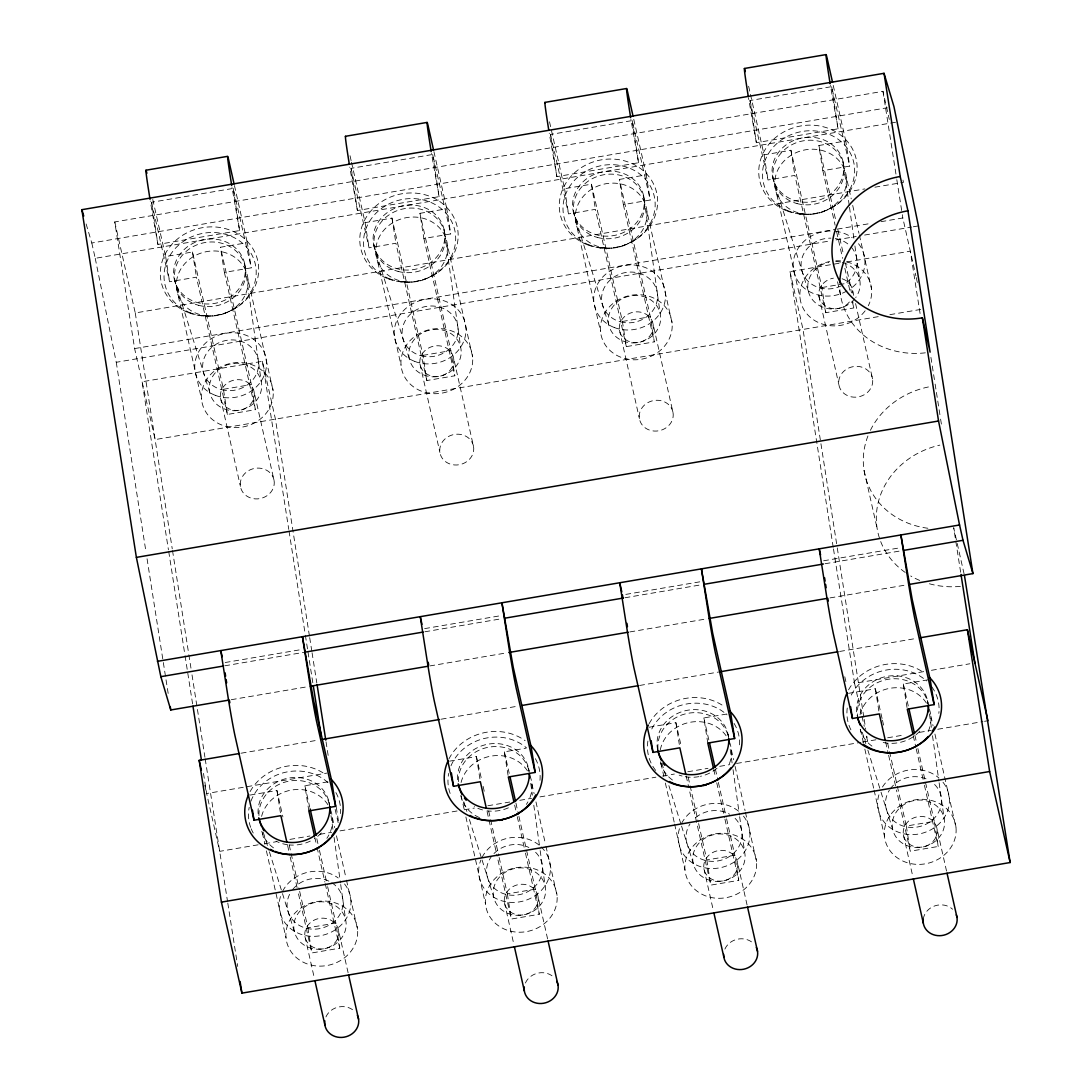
<?xml version="1.0" encoding="UTF-8"?>
<svg xmlns="http://www.w3.org/2000/svg" width="1092" height="1092" viewBox="0 0 1092 1092"><rect width="100%" height="100%" fill="white"/><g stroke="black" fill="none" stroke-linecap="round" stroke-linejoin="round"><path stroke-width="0.75" stroke-dasharray="5 3.75" d="M232.719 309.336L237.592 306.852M432.2 275.416L437.073 272.945M631.681 241.509L636.554 239.025M831.149 207.589L836.035 205.119M224.392 313.581L226.18 312.681M423.873 279.675L425.662 278.76M623.355 245.755L625.143 244.854M822.836 211.848L824.624 210.933M233.224 188.397L239.598 230.562L157.917 244.444L151.542 202.279L233.224 188.397L251.256 267.84L224.392 272.413L220.447 247.256L247.311 242.683L251.256 267.84M432.705 154.477L439.08 196.642L357.398 210.524L351.023 168.359L432.705 154.477L450.737 233.934L423.873 238.493L419.929 213.336L446.792 208.777L450.737 233.934M632.186 120.57L638.561 162.735L556.879 176.617L550.505 134.452L632.186 120.57L650.218 200.013L623.355 204.586L619.41 179.429L646.273 174.856L650.218 200.013M831.667 86.65L838.042 128.815L756.36 142.697L749.986 100.532L831.667 86.65L849.699 166.107L822.836 170.666L818.891 145.509L845.754 140.95L849.699 166.107M878.214 316.653L155.119 439.585L134.616 348.58L114.756 221.935L882.978 91.332L889.311 119.465M86.118 223.969L91.796 242.997L887.25 107.767M91.796 242.997L95.236 258.313L895.727 122.222M152.757 199.427L165.643 256.565L192.492 252.006L223.437 389.298L227.382 414.455L255.337 409.705L251.392 384.548L220.447 247.256M351.501 162.244L365.11 222.659L391.973 218.086L422.918 355.378L426.863 380.535L454.818 375.785L450.873 350.628L419.929 213.336M549.508 121.799L564.591 188.739L591.455 184.179L622.399 321.471L626.344 346.628L654.299 341.878L650.354 316.721L619.41 179.429M750.463 94.417L764.072 154.832L790.936 150.259L821.88 287.551L825.825 312.708L853.78 307.958L852.729 301.255M151.542 202.279L169.588 281.736L196.437 277.163L227.382 414.455M351.023 168.359L369.055 247.816L395.918 243.243L426.863 380.535M550.505 134.452L568.536 213.895L595.399 209.336L626.344 346.628M749.986 100.532L768.017 179.989L794.88 175.416L825.825 312.708M114.756 221.935L135.258 312.954L864.823 188.916M874.91 187.196L903.48 182.337L902.361 177.382M134.616 348.58L835.585 229.402M837.264 229.115L870.884 223.41M880.971 221.69L902.825 217.977L915.888 275.948M95.236 258.313L116.257 362.285L829.278 241.059M836.008 239.926L856.196 236.486M864.605 235.053L911.683 227.054M913.362 226.767L918.413 225.907M309.432 635.94L275.43 419.123L262.408 361.315L142.096 381.763L168.441 549.836M833.21 547.242L789.994 271.621L840.13 263.09M846.805 261.957L910.305 251.16L920.256 314.592M223.437 389.298L251.392 384.548M422.918 355.378L450.873 350.628M622.399 321.471L650.354 316.721M821.88 287.551L849.835 282.801L851.419 292.861M889.912 314.66L923.341 308.981M225.184 662.516L301.87 649.481M424.665 628.61L501.351 615.574M625.812 594.403L700.832 581.654M823.627 560.783L900.313 547.747M224.747 665.806L303.781 652.361M424.87 631.777L502.224 618.632M624.993 597.761L702.347 584.602M825.102 563.731L900.777 550.873M231.313 699.685L308.667 686.54M429.757 665.956L507.111 652.798M629.866 631.927L707.234 618.782M829.988 597.911L905.664 585.039M241.195 753.193L318.523 740.048M441.236 719.191L516.885 706.319M639.598 685.462L718.604 672.03M839.639 651.46L916.966 638.315M203.494 773.368L206.661 793.529L326.972 773.081M833.483 548.921L854.558 683.374L924.747 671.443M931.435 670.311L969.86 663.772M250.082 795.072L276.931 790.499L282.896 816.966M308.845 810.906L304.9 785.749L328.392 781.749M449.563 761.151L476.412 756.592L481.64 779.743M508.053 775.32L504.368 751.842L526.194 748.129M649.03 727.245L675.893 722.672L681.108 745.836M707.793 743.079L703.849 717.922L727.354 713.922M848.511 693.324L875.374 688.765L880.589 711.916M907.015 707.493L903.33 684.015L930.193 679.442M258.121 844.812L219.683 851.351L206.661 793.529M264.81 843.679L276.508 841.686M289.871 839.407L309.923 836.008M319.956 834.302L331.64 832.309M340.008 830.889L457.616 810.892M464.332 809.759L474.419 808.039M487.865 805.759L509.705 802.033M519.778 800.327L531.545 798.32M539.953 796.901L655.883 777.19M662.598 776.043L674.365 774.051M687.81 771.757L707.971 768.331M719.724 766.338L729.811 764.618M736.527 763.472L860.865 742.342M862.543 742.055L875.948 739.775M887.646 737.783L904.353 734.943M919.396 732.391L931.094 730.398M937.769 729.265L982.896 721.594M984.561 721.307L987.905 720.734M299.672 891.4L307.876 927.791L335.831 923.04L339.776 948.197L311.821 952.947L298.034 891.754M499.153 857.493L507.357 893.884L535.312 889.134L539.257 914.291L511.302 919.041L497.502 857.834M698.634 823.573L706.838 859.964L734.793 855.213L738.738 880.37L710.783 885.121L689.161 789.188M897.365 786.349L906.319 826.057L934.274 821.307L938.219 846.464L910.264 851.214L896.464 790.007M799.262 213.95L804.313 214.046M599.781 247.87L604.832 247.952M400.3 281.777L405.35 281.873M200.819 315.697L205.869 315.793M772.74 177.546L808.285 290.977M862.257 732.268L865.819 743.597M867.84 750.081L880.534 790.594M881.039 792.219L892.724 829.483M573.259 211.452L608.804 324.884M661.766 762.939L666.338 777.518M668.877 785.626L681.053 824.515M681.572 826.125L693.243 863.403M373.778 245.372L409.323 358.804M463.813 801.705L466.857 811.438M469.396 819.532L481.572 858.421M482.091 860.046L493.761 897.31M174.297 279.279L209.841 392.71M263.308 832.377L268.891 850.204M269.41 851.828L294.28 931.23M916.27 277.6L917.376 282.555M964.099 573.969L953.671 527.709L960.742 572.781M833.237 85.435L845.754 140.95M838.042 128.815L830.384 85.367M846.423 177.505A36.077 32.364 -12.7 0 1 795.372 211.848A36.077 32.364 -12.7 0 1 790.13 155.938A36.077 32.364 -12.7 0 1 846.423 177.505L851.228 198.84M852.702 205.405L858.981 233.292M859.363 234.93L871.553 289.08M852.62 290.472L854.094 297.024M855.582 303.576L872.549 378.91A17.09 15.329 -12.7 0 1 849.344 396.328A17.09 15.329 -12.7 0 1 845.235 370.079A17.09 15.329 -12.7 0 1 872.549 378.91M818.891 145.509L836.035 221.594M837.905 229.866L843.502 254.682M845.358 262.954L849.835 282.801M822.836 170.666L835.134 225.252M836.636 231.873L842.601 258.34M844.839 268.263L850.054 291.414M852.292 301.337L853.78 307.958M837.537 281.763L840.485 294.826M930.862 716.024L933.073 725.866M934.929 734.07L956.005 827.586A36.077 32.364 -12.7 0 1 904.968 861.929A36.077 32.364 -12.7 0 1 899.712 806.019A36.077 32.364 -12.7 0 1 956.005 827.586M864.059 470.393L877.081 528.214M818.945 296.191L838.874 384.63M937.059 828.978A17.09 15.329 -12.7 0 1 913.867 846.396A17.09 15.329 -12.7 0 1 909.745 820.147A17.09 15.329 -12.7 0 1 937.059 828.978L946.655 871.566M903.33 684.015L908.558 707.166M914.891 735.285L916.379 741.905M917.867 748.525L934.274 821.307M913.24 735.639L915.847 747.215M916.229 748.866L924.05 783.606M924.433 785.257L938.219 846.464M774.87 186.022L800.013 297.584M748.621 86.254L750.095 92.793M789.994 271.621L803.016 329.429L820.679 442.042M756.36 142.697L748.457 97.611M880.971 713.581L882.09 718.536M882.459 720.188L883.578 725.156M887.673 743.352L889.175 749.972M889.543 751.624L896.996 784.698M885.653 742.041L888.274 753.616M888.642 755.268L896.095 788.356M903.384 834.711L912.612 875.648M854.558 683.374L861.629 714.769M862.011 716.42L864.236 726.33M866.475 736.24L867.594 741.195L866.802 736.158M860.414 729.456L863.376 742.587M864.85 749.139L873.723 788.52M874.091 790.158L884.452 836.103M844.785 676.753L845.904 681.722M633.769 119.342L646.273 174.856M638.561 162.735L630.903 119.274M646.942 211.425A36.077 32.364 -12.7 0 1 595.904 245.755A36.077 32.364 -12.7 0 1 590.649 189.858A36.077 32.364 -12.7 0 1 646.942 211.425L672.085 322.986A36.077 32.364 -12.7 0 1 621.048 357.33A36.077 32.364 -12.7 0 1 615.792 301.419A36.077 32.364 -12.7 0 1 672.085 322.986M653.139 324.379A17.09 15.329 -12.7 0 1 629.934 341.796A17.09 15.329 -12.7 0 1 625.825 315.547A17.09 15.329 -12.7 0 1 653.139 324.379L673.068 412.817A17.09 15.329 -12.7 0 1 649.877 430.234A17.09 15.329 -12.7 0 1 645.754 403.985A17.09 15.329 -12.7 0 1 673.068 412.817M623.355 204.586L654.299 341.878M731.381 749.931L733.592 759.773M735.08 766.338L745.058 810.646M745.427 812.284L756.524 861.506A36.077 32.364 -12.7 0 1 705.487 895.836A36.077 32.364 -12.7 0 1 700.231 839.939A36.077 32.364 -12.7 0 1 756.524 861.506M619.464 330.112L639.393 418.55M737.591 862.898A17.09 15.329 -12.7 0 1 714.386 880.316A17.09 15.329 -12.7 0 1 710.264 854.067A17.09 15.329 -12.7 0 1 737.591 862.898L747.187 905.473M703.849 717.922L709.077 741.086M715.41 769.205L718.017 780.78M718.386 782.432L726.221 817.171M726.589 818.823L734.793 855.213M713.758 769.546L715.26 776.166M716.748 782.787L724.569 817.512M724.952 819.177L738.738 880.37M575.388 219.942L600.532 331.504M556.879 176.617L549.235 133.169M688.192 777.258L698.266 821.921M686.172 775.962L688.793 787.537M703.903 868.618L713.499 911.206M660.933 763.376L663.895 776.494M665.369 783.06L674.242 822.44M674.61 824.078L684.971 870.01M433.92 151.624L446.792 208.777M439.08 196.642L431.436 153.194M447.461 245.331A36.077 32.364 -12.7 0 1 396.423 279.675A36.077 32.364 -12.7 0 1 391.168 223.764A36.077 32.364 -12.7 0 1 447.461 245.331L472.604 356.907A36.077 32.364 -12.7 0 1 421.567 391.236A36.077 32.364 -12.7 0 1 416.311 335.34A36.077 32.364 -12.7 0 1 472.604 356.907M453.658 358.299A17.09 15.329 -12.7 0 1 430.466 375.716A17.09 15.329 -12.7 0 1 426.344 349.467A17.09 15.329 -12.7 0 1 453.658 358.299L473.587 446.737A17.09 15.329 -12.7 0 1 450.395 464.155A17.09 15.329 -12.7 0 1 446.273 437.906A17.09 15.329 -12.7 0 1 473.587 446.737M423.873 238.493L454.818 375.785M531.9 783.851L534.111 793.693M535.967 801.897L545.577 844.553M545.945 846.191L557.043 895.413A36.077 32.364 -12.7 0 1 506.005 929.756A36.077 32.364 -12.7 0 1 500.75 873.846A36.077 32.364 -12.7 0 1 557.043 895.413M419.983 364.018L439.912 452.457M538.11 896.805A17.09 15.329 -12.7 0 1 514.905 914.222A17.09 15.329 -12.7 0 1 510.783 887.987A17.09 15.329 -12.7 0 1 538.11 896.805L547.706 939.393M504.368 751.842L509.213 773.341M515.929 803.111L518.536 814.7M518.918 816.352L535.312 889.134M514.66 805.118L516.898 815.042M517.267 816.693L525.088 851.432M525.47 853.084L539.257 914.291M375.907 253.849L401.051 365.41M350.027 155.719L351.133 160.62M357.398 210.524L349.754 167.076M483.128 786.363L484.247 791.331M488.711 811.179L498.785 855.841M487.073 811.52L497.133 856.183M504.422 902.538L514.018 945.112M461.083 795.645L464.414 810.414M465.888 816.966L485.49 903.93M234.439 185.544L247.311 242.683M239.598 230.562L231.954 187.101M247.98 279.252A36.077 32.364 -12.7 0 1 196.942 313.581A36.077 32.364 -12.7 0 1 191.687 257.685A36.077 32.364 -12.7 0 1 247.98 279.252L273.123 390.813A36.077 32.364 -12.7 0 1 222.085 425.157A36.077 32.364 -12.7 0 1 216.83 369.246A36.077 32.364 -12.7 0 1 273.123 390.813M254.177 392.205A17.09 15.329 -12.7 0 1 230.985 409.623A17.09 15.329 -12.7 0 1 226.863 383.388A17.09 15.329 -12.7 0 1 254.177 392.205L274.106 480.644A17.09 15.329 -12.7 0 1 250.914 498.061A17.09 15.329 -12.7 0 1 246.792 471.812A17.09 15.329 -12.7 0 1 274.106 480.644M224.392 272.413L255.337 409.705M335.162 809.418L338.138 822.631M332.418 817.758L334.63 827.613M336.486 835.817L346.096 878.473M346.464 880.111L357.562 929.333A36.077 32.364 -12.7 0 1 306.524 963.663A36.077 32.364 -12.7 0 1 301.269 907.766A36.077 32.364 -12.7 0 1 357.562 929.333M220.502 397.938L240.431 486.377M338.629 930.725A17.09 15.329 -12.7 0 1 315.424 948.143A17.09 15.329 -12.7 0 1 311.302 921.894A17.09 15.329 -12.7 0 1 338.629 930.725L348.225 973.3M304.9 785.749L309.746 807.261M316.816 838.683L319.055 848.607M319.437 850.258L327.259 884.998M327.627 886.649L335.831 923.04M314.796 837.373L316.666 845.645M317.035 847.296L324.87 882.036M325.239 883.687L339.776 948.197M176.426 287.769L201.57 399.331M157.917 244.444L150.273 200.996M289.23 845.085L299.304 889.748M287.592 845.44L289.83 855.364M290.199 857.015L297.652 890.103M304.941 936.445L314.537 979.033M262.339 832.841L264.933 844.321M266.407 850.886L286.008 937.837M204.791 785.23L205.91 790.212M930.93 357.384L934.861 382.432M935.121 384.097L936.158 390.772M936.431 392.438L940.348 417.485M940.608 419.151L941.659 425.825M882.978 91.332L896.559 177.982M896.819 179.648L902.047 212.981M902.306 214.646L902.825 217.977M906.319 826.057L910.264 851.214M790.936 150.259L794.88 175.416M875.374 688.765L879.06 712.243M820.938 443.721L837.018 546.246M837.277 547.925L863.895 717.662M864.168 719.341L865.738 729.429M764.072 154.832L768.017 179.989M706.838 859.964L710.783 885.121M591.455 184.179L595.399 209.336M675.893 722.672L679.32 744.485M564.591 188.739L568.536 213.895M507.357 893.884L511.302 919.041M391.973 218.086L395.918 243.243M476.412 756.592L480.357 781.749M365.11 222.659L369.055 247.816M309.691 637.619L311.807 651.064M312.066 652.743L316.816 682.991M326.03 741.809L328.665 758.626M336.309 807.357L338.424 820.802M262.408 361.315L288.766 529.374M289.025 531.067L305.105 633.578M305.364 635.257L307.739 650.382M307.999 652.074L309.05 658.79M309.323 660.469L313.008 684.002M307.876 927.791L311.821 952.947M192.492 252.006L196.437 277.163M276.931 790.499L280.617 813.99M165.643 256.565L169.588 281.736M135.258 312.954L172.249 548.826M172.509 550.505L188.588 653.03M188.848 654.709L190.964 668.154M192.015 674.87L204.927 757.234M205.187 758.913L227.532 901.391M227.791 903.057L237.728 966.447M168.714 551.515L184.78 654.04M185.053 655.719L192.683 704.449M116.257 362.285L146.014 552.088M147.065 558.804L168.4 694.867M927.558 700.436L928.036 703.794A36.05 32.337 -12.7 0 0 887.236 676.303A36.05 32.337 -12.7 0 0 857.179 716.052M929.442 713.881L931.339 727.327M932.513 735.735L938.902 781.108M939.134 782.787L944.089 818.085A26.304 23.601 -12.7 0 1 909.977 846.6A26.304 23.601 -12.7 0 1 901.146 806.674A26.304 23.601 -12.7 0 1 944.089 818.085M843.12 161.916A36.05 32.337 -12.7 0 1 796.382 200.983A36.05 32.337 -12.7 0 1 784.288 146.287A36.05 32.337 -12.7 0 1 843.12 161.916L849.262 205.624M849.494 207.303L853.985 239.23M854.927 245.959L859.65 279.566M728.077 734.343L728.555 737.714M730.207 749.467L732.09 762.926M733.032 769.642L739.421 815.014M739.653 816.707L744.607 851.992A26.304 23.601 -12.7 0 1 710.496 880.507A26.304 23.601 -12.7 0 1 701.665 840.581A26.304 23.601 -12.7 0 1 744.607 851.992M643.638 195.837A36.05 32.337 -12.7 0 1 596.901 234.903A36.05 32.337 -12.7 0 1 584.807 180.207A36.05 32.337 -12.7 0 1 643.638 195.837L660.169 313.486A26.304 23.601 -12.7 0 1 626.057 342.001A26.304 23.601 -12.7 0 1 617.226 302.075A26.304 23.601 -12.7 0 1 660.169 313.486M528.596 768.263L529.074 771.621A36.05 32.337 -12.7 0 0 489.202 743.98A36.05 32.337 -12.7 0 0 457.903 782.227M530.726 783.387L532.377 795.153M533.797 805.241L539.939 848.934M540.171 850.613L545.126 885.912A26.304 23.601 -12.7 0 1 511.015 914.427A26.304 23.601 -12.7 0 1 502.183 874.501A26.304 23.601 -12.7 0 1 545.126 885.912M444.157 229.743A36.05 32.337 -12.7 0 1 397.42 268.809A36.05 32.337 -12.7 0 1 385.326 214.114A36.05 32.337 -12.7 0 1 444.157 229.743L460.688 347.392A26.304 23.601 -12.7 0 1 426.576 375.907A26.304 23.601 -12.7 0 1 417.745 335.981A26.304 23.601 -12.7 0 1 460.688 347.392M329.115 802.17L329.593 805.541A36.05 32.337 -12.7 0 0 289.721 777.9A36.05 32.337 -12.7 0 0 258.422 816.147M331.012 815.615L333.128 830.753M334.084 837.468L340.458 882.855M340.69 884.534L345.659 919.819A26.304 23.601 -12.7 0 1 311.534 948.334A26.304 23.601 -12.7 0 1 302.716 908.421A26.304 23.601 -12.7 0 1 345.659 919.819M244.676 263.663A36.05 32.337 -12.7 0 1 197.939 302.73A36.05 32.337 -12.7 0 1 185.845 248.034A36.05 32.337 -12.7 0 1 244.676 263.663L261.206 381.313A26.304 23.601 -12.7 0 1 227.095 409.828A26.304 23.601 -12.7 0 1 218.263 369.901A26.304 23.601 -12.7 0 1 261.206 381.313M925.361 352.825A79.689 71.499 -12.7 0 1 839.721 286.35M858.53 243.721A36.077 32.364 -12.7 0 1 849.59 289.366M846.942 290.991A36.077 32.364 -12.7 0 1 793.993 271.976A36.077 32.364 -12.7 0 1 832.309 231.013M835.394 231.258A36.077 32.364 -12.7 0 1 852.224 237.715M743.502 816.147A36.077 32.364 -12.7 0 1 718.618 868.031A36.077 32.364 -12.7 0 1 680.33 826.18M681.531 823.518A36.077 32.364 -12.7 0 1 739.489 811.957M942.983 782.227A36.077 32.364 -12.7 0 1 918.877 833.988A36.077 32.364 -12.7 0 1 879.292 793.638M882.459 787.032A36.077 32.364 -12.7 0 1 938.956 778.036M344.54 883.974A36.077 32.364 -12.7 0 1 319.656 935.858A36.077 32.364 -12.7 0 1 281.367 894.007M282.569 891.345A36.077 32.364 -12.7 0 1 338.22 877.968M541.086 846.86A36.077 32.364 -12.7 0 1 542.656 888.943A36.077 32.364 -12.7 0 1 496.969 898.975A36.077 32.364 -12.7 0 1 480.849 860.087M482.05 857.425A36.077 32.364 -12.7 0 1 540.008 845.863M321.348 832.95A35.804 32.132 -12.7 0 1 314.346 838.806M310.305 841.086A35.804 32.132 -12.7 0 1 289.134 844.921M287.592 844.744A35.804 32.132 -12.7 0 1 276.058 841.154M258.954 815.547A35.804 32.132 -12.7 0 1 290.39 780.903A35.804 32.132 -12.7 0 1 329.525 805.036M335.899 792.574A46.314 41.551 -12.7 0 1 340.554 813.567M253.221 833.019A46.314 41.551 -12.7 0 1 251.201 828.787M250.655 827.354A46.314 41.551 -12.7 0 1 249.194 807.343M250.914 801.228A46.314 41.551 -12.7 0 1 328.037 782.677M508.394 807.821A35.804 32.132 -12.7 0 1 487.073 810.824M482.568 809.923A35.804 32.132 -12.7 0 1 474.228 806.551M458.435 781.626A35.804 32.132 -12.7 0 1 489.871 746.996A35.804 32.132 -12.7 0 1 529.006 771.116M535.38 758.653A46.314 41.551 -12.7 0 1 539.898 781.217M450.136 793.434A46.314 41.551 -12.7 0 1 448.675 773.436M450.982 765.806A46.314 41.551 -12.7 0 1 526.303 747.692M734.056 723.382A46.314 41.551 -12.7 0 1 739.38 747.31M655.691 770.42A46.314 41.551 -12.7 0 1 648.157 739.516M651.801 728.978A46.314 41.551 -12.7 0 1 726.999 714.851M717.007 768.249A35.804 32.132 -12.7 0 1 700.463 776.33M698.935 776.644A35.804 32.132 -12.7 0 1 685.025 776.671M682.05 776.016A35.804 32.132 -12.7 0 1 679.169 775.115M658.026 749.412A35.804 32.132 -12.7 0 1 688.424 713.226A35.804 32.132 -12.7 0 1 728.473 737.196M919.792 731.217A35.804 32.132 -12.7 0 1 883.005 742.451M858.039 718.809A35.804 32.132 -12.7 0 1 886.062 679.674A35.804 32.132 -12.7 0 1 927.954 703.289M931.79 686.841A46.314 41.551 -12.7 0 1 938.847 713.39M850.927 729.879A46.314 41.551 -12.7 0 1 847.638 705.609M851.282 695.058A46.314 41.551 -12.7 0 1 926.48 680.944M331.832 882.759A28.146 25.253 -12.7 0 1 338.356 916.911A28.146 25.253 -12.7 0 1 300.737 926.193A28.146 25.253 -12.7 0 1 290.295 893.01M292.629 889.557A28.146 25.253 -12.7 0 1 330.644 882.049M535.612 852.279A28.146 25.253 -12.7 0 1 534.78 886.581A28.146 25.253 -12.7 0 1 497.01 890.403A28.146 25.253 -12.7 0 1 491.263 856.756M493.993 853.521A28.146 25.253 -12.7 0 1 528.883 847.488M735.093 818.358A28.146 25.253 -12.7 0 1 734.588 852.333A28.146 25.253 -12.7 0 1 697.256 856.988A28.146 25.253 -12.7 0 1 689.967 823.996M695.577 817.662A28.146 25.253 -12.7 0 1 729.606 814.222M851.296 247.161A28.146 25.253 -12.7 0 1 845.222 283.579M841.441 285.776A28.146 25.253 -12.7 0 1 801.596 269.642A28.146 25.253 -12.7 0 1 830.916 238.152M835.271 238.534A28.146 25.253 -12.7 0 1 849.139 245.004M934.575 784.452A28.146 25.253 -12.7 0 1 934.069 818.413A28.146 25.253 -12.7 0 1 896.737 823.081A28.146 25.253 -12.7 0 1 889.448 790.089M890.226 788.929A28.146 25.253 -12.7 0 1 927.845 779.661M927.859 528.255A79.689 71.499 -12.7 0 1 869.041 433.278M870.392 430.357A79.689 71.499 -12.7 0 1 931.517 386.377M960.373 586.377A79.689 71.499 -12.7 0 1 927.545 583.237M919.669 580.412A79.689 71.499 -12.7 0 1 910.714 575.975M905.227 572.454A79.689 71.499 -12.7 0 1 878.664 500.737A79.689 71.499 -12.7 0 1 939.843 445.127M325.935 1016.925A17.09 15.329 -12.7 0 1 355.105 1011.97M330.412 809.554A36.077 32.364 -12.7 0 1 326.877 838.287M273.491 847.856A36.077 32.364 -12.7 0 1 261.78 831.271M261.602 816.379A36.077 32.364 -12.7 0 1 293.448 789.762A36.077 32.364 -12.7 0 1 329.729 808.012M250.109 791.591A49.427 44.349 -12.7 0 1 325.648 774.597M923.272 919.123A17.09 15.329 -12.7 0 1 934.888 905.855A17.09 15.329 -12.7 0 1 952.593 909.24M929.442 709.391A36.077 32.364 -12.7 0 1 927.586 732.732M871.935 746.109A36.077 32.364 -12.7 0 1 860.223 729.538M860.046 714.646A36.077 32.364 -12.7 0 1 891.891 688.015A36.077 32.364 -12.7 0 1 928.173 706.265M848.552 689.857A49.427 44.349 -12.7 0 1 924.091 672.849M525.416 983.005A17.09 15.329 -12.7 0 1 554.586 978.05M529.893 775.634A36.077 32.364 -12.7 0 1 528.624 800.559M527.927 801.856A36.077 32.364 -12.7 0 1 526.358 804.381M479.47 817.621A36.077 32.364 -12.7 0 1 460.851 795.713M461.083 782.473A36.077 32.364 -12.7 0 1 492.929 755.841A36.077 32.364 -12.7 0 1 529.211 774.091M448.88 759.008A49.427 44.349 -12.7 0 1 525.129 740.676M842.15 278.774A17.09 15.329 -12.7 0 1 852.784 293.147M849.371 302.02A17.09 15.329 -12.7 0 1 821.129 301.774A17.09 15.329 -12.7 0 1 833.401 278.173M846.669 261.875A36.077 32.364 -12.7 0 1 868.277 305.787M865.137 310.824A36.077 32.364 -12.7 0 1 805.446 312.012A36.077 32.364 -12.7 0 1 829.647 261.548M835.871 260.811A36.077 32.364 -12.7 0 1 840.581 260.892M842.396 262.462A26.304 23.601 -12.7 0 1 855.732 297.543M854.736 298.839A26.304 23.601 -12.7 0 1 811.725 298.73A26.304 23.601 -12.7 0 1 828.869 262.216M835.694 261.534A26.304 23.601 -12.7 0 1 840.758 262.08M724.897 949.098A17.09 15.329 -12.7 0 1 753.111 943.16M729.374 741.727A36.077 32.364 -12.7 0 1 728.105 766.639M672.454 780.029A36.077 32.364 -12.7 0 1 660.332 761.793M660.264 749.945A36.077 32.364 -12.7 0 1 691.645 722.03A36.077 32.364 -12.7 0 1 728.692 740.171M649.071 723.764A49.427 44.349 -12.7 0 1 724.61 706.77M657.698 749.972A36.05 32.337 -12.7 0 1 687.755 710.209A36.05 32.337 -12.7 0 1 728.61 737.687M614.332 327.532A36.077 32.364 -12.7 0 0 665.369 293.202A36.077 32.364 -12.7 0 0 609.077 271.635A36.077 32.364 -12.7 0 0 614.332 327.532M215.37 395.359A36.077 32.364 -12.7 0 0 266.407 361.029A36.077 32.364 -12.7 0 0 210.114 339.462A36.077 32.364 -12.7 0 0 215.37 395.359M414.851 361.452A36.077 32.364 -12.7 0 0 465.888 327.109A36.077 32.364 -12.7 0 0 409.596 305.542A36.077 32.364 -12.7 0 0 414.851 361.452M589.489 245.072A46.314 41.551 -12.7 0 0 655.009 200.983A46.314 41.551 -12.7 0 0 582.746 173.3A46.314 41.551 -12.7 0 0 589.489 245.072M390.008 278.979A46.314 41.551 -12.7 0 0 455.528 234.903A46.314 41.551 -12.7 0 0 383.265 207.207A46.314 41.551 -12.7 0 0 390.008 278.979M190.527 312.899A46.314 41.551 -12.7 0 0 256.047 268.809A46.314 41.551 -12.7 0 0 183.784 241.127A46.314 41.551 -12.7 0 0 190.527 312.899M788.97 211.152A46.314 41.551 -12.7 0 0 854.49 167.076A46.314 41.551 -12.7 0 0 782.227 139.38A46.314 41.551 -12.7 0 0 788.97 211.152M597.611 237.496A35.804 32.132 -12.7 0 0 644.034 198.689A35.804 32.132 -12.7 0 0 585.599 183.156A35.804 32.132 -12.7 0 0 597.611 237.496M221.621 389.68A28.146 25.253 -12.7 0 0 258.094 359.186A28.146 25.253 -12.7 0 0 212.176 346.983A28.146 25.253 -12.7 0 0 221.621 389.68M421.089 355.774A28.146 25.253 -12.7 0 0 457.575 325.266A28.146 25.253 -12.7 0 0 411.657 313.063A28.146 25.253 -12.7 0 0 421.089 355.774M620.57 321.853A28.146 25.253 -12.7 0 0 657.056 291.359A28.146 25.253 -12.7 0 0 611.124 279.156A28.146 25.253 -12.7 0 0 620.57 321.853M398.13 271.417A35.804 32.132 -12.7 0 0 444.553 232.61A35.804 32.132 -12.7 0 0 386.118 217.076A35.804 32.132 -12.7 0 0 398.13 271.417M797.092 203.59A35.804 32.132 -12.7 0 0 843.515 164.769A35.804 32.132 -12.7 0 0 785.066 149.249A35.804 32.132 -12.7 0 0 797.092 203.59M198.648 305.323A35.804 32.132 -12.7 0 0 245.072 266.516A35.804 32.132 -12.7 0 0 186.636 250.983A35.804 32.132 -12.7 0 0 198.648 305.323M188.575 312.681A49.427 44.349 -12.7 0 0 258.504 265.643A49.427 44.349 -12.7 0 0 181.381 236.09A49.427 44.349 -12.7 0 0 188.575 312.681M388.056 278.774A49.427 44.349 -12.7 0 0 457.985 231.722A49.427 44.349 -12.7 0 0 380.862 202.184A49.427 44.349 -12.7 0 0 388.056 278.774M787.018 210.947A49.427 44.349 -12.7 0 0 856.947 163.896A49.427 44.349 -12.7 0 0 779.824 134.357A49.427 44.349 -12.7 0 0 787.018 210.947M587.537 244.854A49.427 44.349 -12.7 0 0 657.466 197.816A49.427 44.349 -12.7 0 0 580.343 168.264A49.427 44.349 -12.7 0 0 587.537 244.854"/><path stroke-width="1.5" d="M145.918 170.229L227.6 156.347M345.4 136.309L427.081 122.427M544.881 102.402L626.549 88.52M744.362 68.482L826.03 54.6M227.955 700.259L170.775 709.977L160.838 676.671L136.377 557.384L81.859 209.691L884.029 73.314L893.952 106.62L918.413 225.907L972.931 573.6L909.035 584.466M136.377 557.384L938.547 421.007L959.554 524.979L963.008 540.294L972.931 573.6M157.398 661.356L959.554 524.979M160.838 676.671L223.068 666.093M305.46 652.074L423.191 632.063M505.582 618.058L623.3 598.047M704.026 584.316L823.423 564.018M904.149 550.3L963.008 540.294M310.346 686.254L428.064 666.229M508.79 652.511L628.187 632.213M708.913 618.495L826.63 598.471M964.468 575.62L1010.141 862.53L241.919 993.133L221.417 902.128L199.181 760.346L239.517 753.48M321.894 739.475L439.557 719.478M521.935 705.473L637.919 685.749M720.283 671.744L837.96 651.747M920.324 637.742L967.403 629.729L987.905 720.734M222.154 656.688L220.775 650.586L227.723 694.962A31.873 0.833 80.4 0 0 235.258 736.963L254.026 820.228L280.876 815.669L286.841 842.123M335.694 806.346L316.939 723.081A31.873 0.833 80.4 0 1 309.405 681.08L302.443 636.704L313.718 701.009L331.75 781.189L335.694 806.346L308.845 810.906L314.428 835.721M421.976 624.31L420.256 616.666L427.204 661.056A31.873 0.833 80.4 0 0 434.739 703.043L453.508 786.322L480.357 781.749L486.322 808.216M535.176 772.426L516.407 689.161A31.873 0.833 80.4 0 1 508.886 647.16L501.924 602.784L513.199 667.103L531.231 747.269L535.176 772.426L508.312 776.999L513.909 801.801M621.798 591.919L619.737 582.759L626.685 627.136A31.873 0.833 80.4 0 0 634.22 669.137L652.975 752.402L679.838 747.829L685.803 774.296M734.657 738.52L715.888 655.255A31.873 0.833 80.4 0 1 708.367 613.254L701.405 568.877L712.68 633.183L730.712 713.363L734.657 738.52L707.793 743.079L713.39 767.894M820.583 554.954L819.205 548.839L826.166 593.229A31.873 0.833 80.4 0 0 833.701 635.216L852.456 718.481L879.319 713.922L885.284 740.39M934.138 704.599L915.369 621.334A31.873 0.833 80.4 0 1 907.848 579.333L900.886 534.957L912.161 599.276L930.193 679.442L934.138 704.599L907.275 709.172L912.871 733.974M221.417 902.128L989.625 771.525L1010.141 862.53M81.859 209.691L83.756 216.039M900.204 176.495L907.943 210.811L930.097 352.156L922.371 317.827A79.689 71.499 -12.7 0 1 832.746 260.51A79.689 71.499 -12.7 0 1 900.204 176.495L884.029 73.314M832.513 82.173L826.985 57.671A31.873 0.833 80.4 0 0 828.323 72.222L830.125 83.715M947.037 873.204L957.002 917.417M908.926 708.817L914.523 733.633M913.349 878.923L923.313 923.149M633.032 116.08L627.504 91.591A31.873 0.833 80.4 0 0 628.842 106.129L630.657 117.636M747.556 907.111L757.52 951.337M709.445 742.737L715.042 767.553M713.868 912.844L723.832 957.056M433.551 150L428.023 125.498A31.873 0.833 80.4 0 0 429.361 140.049L431.176 151.556M548.075 941.031L558.039 985.243M509.964 776.644L515.56 801.46M514.387 946.75L524.351 990.976M234.07 183.906L228.542 159.418A31.873 0.833 80.4 0 0 229.893 173.956L231.695 185.463M348.594 974.938L358.558 1019.164M310.114 808.913L316.079 835.38M314.905 980.671L324.87 1024.883M199.181 760.346L201.419 770.297M827.818 598.307L828.282 601.037M229.375 700.054L229.839 702.784M428.228 662.243L428.651 664.837M922.371 317.827L938.547 421.007M961.001 574.447L974.869 662.926M967.403 629.729L989.625 771.525M850.627 706.742L852.456 718.481M824.583 577.736L825.102 581.081M825.62 584.411L826.153 587.742M748.197 95.959L746.655 86.104A31.873 0.833 80.4 0 1 745.317 71.567M651.146 740.663L652.975 752.402M622.481 594.976L623.013 598.307M626.931 623.327L627.45 626.658M548.716 129.88L547.174 120.011A31.873 0.833 80.4 0 1 545.181 102.894M451.392 772.904L453.508 786.322M349.235 163.786L347.693 153.931A31.873 0.833 80.4 0 1 345.7 136.8M317.076 684.67L325.771 740.13M313.267 685.68L321.171 736.104M252.443 810.168L254.026 820.228M225.089 672.808L225.621 676.153M226.14 679.483L226.658 682.814M150.013 199.345L148.212 187.838A31.873 0.833 80.4 0 1 146.874 173.3M240.09 981.462L241.919 993.133M192.956 706.142L201.392 759.923M170.243 706.62L170.775 709.977M839.734 282.91A79.689 71.499 -12.7 0 1 907.943 210.811M336.281 828.773A46.314 41.551 -12.7 0 1 331.913 835.68M329.798 838.233A46.314 41.551 -12.7 0 1 274.966 851.405M273.437 850.791A46.314 41.551 -12.7 0 1 270.42 849.385M329.839 806.674A35.804 32.132 -12.7 0 1 330.125 813.417M264.087 830.807A35.804 32.132 -12.7 0 1 262.585 828.405M261.821 826.917A35.804 32.132 -12.7 0 1 259.609 820.556M535.763 794.867A46.314 41.551 -12.7 0 1 474.447 817.498M472.918 816.871A46.314 41.551 -12.7 0 1 469.901 815.465M730.862 767.853A46.314 41.551 -12.7 0 1 669.382 781.544M728.787 738.847A35.804 32.132 -12.7 0 1 729.156 743.898M664.782 765.26A35.804 32.132 -12.7 0 1 663.049 762.98M661.547 760.578A35.804 32.132 -12.7 0 1 658.558 752.729M934.725 727.04A46.314 41.551 -12.7 0 1 932.268 731.258M928.227 736.486A46.314 41.551 -12.7 0 1 863.281 744.212M928.268 704.927A35.804 32.132 -12.7 0 1 928.569 711.67M860.25 725.17A35.804 32.132 -12.7 0 1 858.039 718.809M529.538 774.433A35.804 32.132 -12.7 0 1 529.675 777.818M466.243 800.259A35.804 32.132 -12.7 0 1 464.4 798.047M462.066 794.498A35.804 32.132 -12.7 0 1 459.09 786.636M357.371 1015.328A17.09 15.329 -12.7 0 1 344.089 1037.182A17.09 15.329 -12.7 0 1 324.829 1020.87M329.784 807.22A36.05 32.337 -12.7 0 1 298.13 842.082A36.05 32.337 -12.7 0 1 258.736 817.799M330.903 779.033A49.427 44.349 -12.7 0 1 331.518 837.141A49.427 44.349 -12.7 0 1 268.154 849.03A49.427 44.349 -12.7 0 1 248.662 794.471M956.319 914.823A17.09 15.329 -12.7 0 1 941.795 935.544A17.09 15.329 -12.7 0 1 923.272 919.123M928.214 705.473A36.05 32.337 -12.7 0 1 897.501 740.185A36.05 32.337 -12.7 0 1 857.589 717.69M929.347 677.299A49.427 44.349 -12.7 0 1 929.961 735.394A49.427 44.349 -12.7 0 1 866.598 747.283A49.427 44.349 -12.7 0 1 847.105 692.724M556.852 981.421A17.09 15.329 -12.7 0 1 543.57 1003.261A17.09 15.329 -12.7 0 1 524.31 986.95M529.251 773.3A36.05 32.337 -12.7 0 1 497.611 808.162A36.05 32.337 -12.7 0 1 458.217 783.879M502.252 819.887A36.077 32.364 -12.7 0 1 499.153 820.379M530.384 745.126A49.427 44.349 -12.7 0 1 530.999 803.221A49.427 44.349 -12.7 0 1 467.635 815.11A49.427 44.349 -12.7 0 1 448.143 760.551M756.333 947.501A17.09 15.329 -12.7 0 1 743.775 969.205A17.09 15.329 -12.7 0 1 723.682 954.381M728.733 739.393A36.05 32.337 -12.7 0 1 697.092 774.255A36.05 32.337 -12.7 0 1 657.698 749.972M706.319 784.779A36.077 32.364 -12.7 0 1 703.275 785.639M729.866 711.206A49.427 44.349 -12.7 0 1 730.084 769.751A49.427 44.349 -12.7 0 1 666.093 780.657A49.427 44.349 -12.7 0 1 648.361 725.102"/></g></svg>
